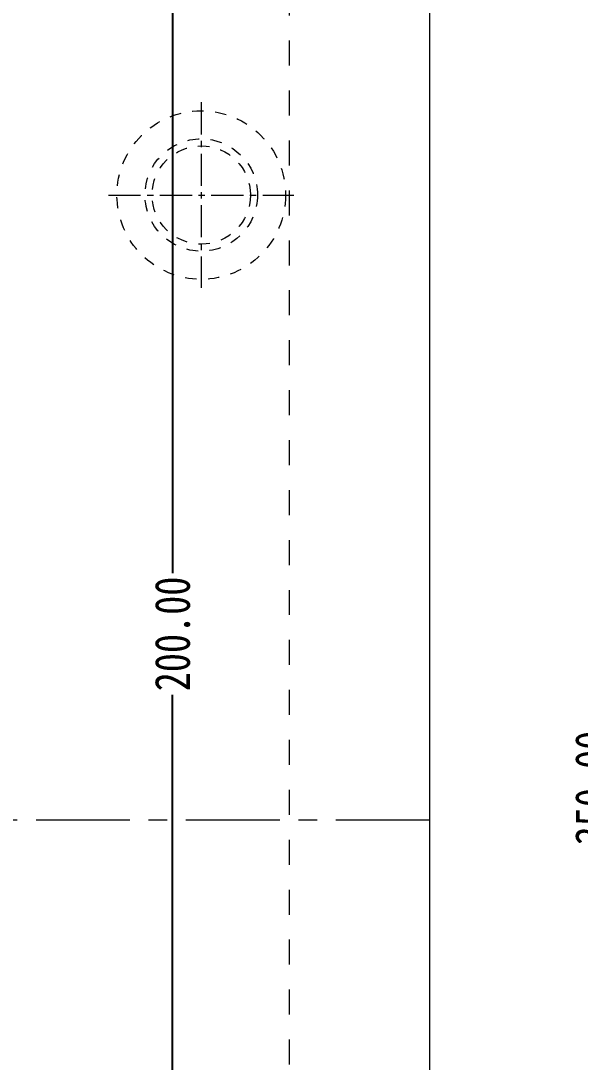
# Model space of a CAD drawing. Header units: millimetres. Extents: x 4 to 4769, y -754 to 1427.
# Drawn here: x 1019 to 1098.6, y 177.4 to 325.7 of the extents above; entities that cross this region are included whole.
import ezdxf

# ---------------------------------------------------------------- set-up
doc = ezdxf.new("R2010")
doc.units = ezdxf.units.MM
doc.header["$LTSCALE"] = 16.335
doc.header["$PDMODE"] = 3
doc.header["$PDSIZE"] = 0.3125
doc.linetypes.add('CENTER', pattern=[0.6, 0.375, -0.075, 0.075, -0.075])
doc.linetypes.add('HIDDEN', pattern=[0.2, 0.1, -0.1])
doc.layers.get('0').update_dxf_attribs({"linetype": 'CONTINUOUS'})
doc.layers.get('Defpoints').update_dxf_attribs({"linetype": 'CONTINUOUS'})
doc.layers.add('moldbase', color=7, linetype='CONTINUOUS', lineweight=20)
doc.styles.get("Standard").update_dxf_attribs({"font": 'txt', "width": 0.8})
doc.dimstyles.get("Standard").update_dxf_attribs({"dimtxt": 0.15625, "dimasz": 0.1875, "dimexe": 0.125, "dimexo": 0.0625, "dimtad": 0, "dimtih": 1, "dimtoh": 1, "dimdsep": 46, "dimtxsty": 'Standard', "dimcen": 0.09, "dimadec": 0, "dimazin": 0, "dimtp": 0.01, "dimtm": 0.01, "dimtfac": 1, "dimtofl": 0, "dimtmove": 0, "dimatfit": 3, "dimfxl": 0, "dimtolj": 1, "dimarcsym": 0})

# ---------------------------------------------------------------- blocks, each defined once
blk = doc.blocks.new('*D9')
at = {"color": 4, "lineweight": -2}
for p, q in [((992.16, 331.89), (1040.58, 331.89)), ((1040.58, 326.89), (1040.58, 247.06)), ((1040.58, 136.89), (1040.58, 229.72)), ((992.16, 131.89), (1040.58, 131.89))]:
    blk.add_line(p, q, dxfattribs=at)
at = {"color": 4}
for points in [[(1039.75, 326.89), (1041.42, 326.89), (1040.58, 331.89)], [(1039.75, 136.89), (1041.42, 136.89), (1040.58, 131.89)]]:
    blk.add_solid(points, dxfattribs=at)
at = {"layer": 'Defpoints', "color": 0}
for p in [(992.16, 331.89), (992.16, 131.89), (1040.58, 131.89)]:
    blk.add_point(p, dxfattribs=at)
at = {"color": 6, "insert": (1040.58, 238.39), "char_height": 5, "attachment_point": 5, "rotation": 90}
blk.add_mtext('\\A1;200.00', dxfattribs=at)
blk = doc.blocks.new('*D18')
at = {"color": 4, "lineweight": -2}
for p, q in [((1062.8, 386.89), (1100.38, 386.89)), ((1100.38, 381.89), (1100.38, 225.45)), ((1100.38, 41.89), (1100.38, 207.45)), ((1062.8, 36.89), (1100.38, 36.89))]:
    blk.add_line(p, q, dxfattribs=at)
at = {"color": 4}
for points in [[(1099.55, 381.89), (1101.21, 381.89), (1100.38, 386.89)], [(1099.55, 41.89), (1101.21, 41.89), (1100.38, 36.89)]]:
    blk.add_solid(points, dxfattribs=at)
at = {"layer": 'Defpoints', "color": 0}
for p in [(1062.8, 386.89), (1062.8, 36.89), (1100.38, 36.89)]:
    blk.add_point(p, dxfattribs=at)
at = {"color": 6, "insert": (1100.38, 216.45), "char_height": 5, "attachment_point": 5, "rotation": 90}
blk.add_mtext('\\A1;350.00', dxfattribs=at)
blk = doc.blocks.new('*D98')
at = {"color": 4, "lineweight": -2}
blk.add_line((1020.59, 330.62), (1016.69, 327.49), dxfattribs=at)
at = {"color": 4}
blk.add_solid([(1016.16, 328.15), (1017.21, 326.84), (1012.78, 324.37)], dxfattribs=at)
at = {"layer": 'Defpoints', "color": 0}
for p in [(1012.78, 324.37), (997.16, 311.89)]:
    blk.add_point(p, dxfattribs=at)
at = {"color": 6, "insert": (1027.62, 336.24), "char_height": 5, "attachment_point": 5, "rotation": 38.637}
blk.add_mtext('\\A1;R20.00', dxfattribs=at)

msp = doc.modelspace()

# ---------------------------------------------------------------- linework, layer by layer
at = {"layer": 'moldbase', "color": 8, "linetype": 'HIDDEN', "ltscale": 2.176921}
msp.add_line((1057.157, 386.885), (1057.157, 36.885), dxfattribs=at)
at = {"layer": 'moldbase'}
msp.add_line((1077.157, 383.885), (1077.157, 39.885), dxfattribs=at)
at = {"layer": 'moldbase', "color": 1, "linetype": 'CENTER', "ltscale": 0.746373}
for p, q in [((1044.657, 314.085), (1044.657, 287.685)), ((1031.457, 300.885), (1057.857, 300.885))]:
    msp.add_line(p, q, dxfattribs=at)
at = {"layer": 'moldbase', "color": 1, "linetype": 'CENTER', "ltscale": 2.176921}
msp.add_line((1077.157, 211.885), (727.157, 211.885), dxfattribs=at)
at = {"layer": 'moldbase', "color": 8, "linetype": 'HIDDEN', "ltscale": 0.995164}
for radius in [12, 8, 7]:
    msp.add_circle((1044.657, 300.885), radius, dxfattribs=at)

# ---------------------------------------------------------------- dimensions: what is measured, and where the dimension line sits
for base, p1, p2, picture, middle in [((1100.38, 36.885), (1062.803, 386.885), (1062.803, 36.885), '*D18', (1100.38, 216.453)), ((1040.584, 131.885), (992.157, 331.885), (992.157, 131.885), '*D9', (1040.584, 238.391))]:
    dim = msp.add_linear_dim(base=base, p1=p1, p2=p2, angle=90, dimstyle='Standard', override={"dimtxt": 5, "dimasz": 5, "dimexe": 0, "dimexo": 0, "dimgap": 0, "dimtih": 0, "dimtoh": 0, "dimzin": 0, "dimcen": 0, "dimclrd": 4, "dimclre": 4, "dimclrt": 6, "dimtp": 0, "dimtm": 0, "dimtzin": 0})
    dim.commit()
    dim.dimension.update_dxf_attribs({"geometry": picture, "text_midpoint": middle, "dimtype": 160})
dim = msp.add_radius_dim(center=(997.157, 311.885), mpoint=(1012.779, 324.373), dimstyle='Standard', override={"dimtxt": 5, "dimasz": 5, "dimexe": 0, "dimexo": 0, "dimgap": 0, "dimtih": 0, "dimtoh": 0, "dimzin": 0, "dimcen": 0, "dimclrd": 4, "dimclre": 4, "dimclrt": 6, "dimtp": 0, "dimtm": 0, "dimtzin": 0})
dim.commit()
dim.dimension.update_dxf_attribs({"geometry": '*D98', "text_midpoint": (1027.621, 336.236)})

doc.saveas('drawing.dxf')
